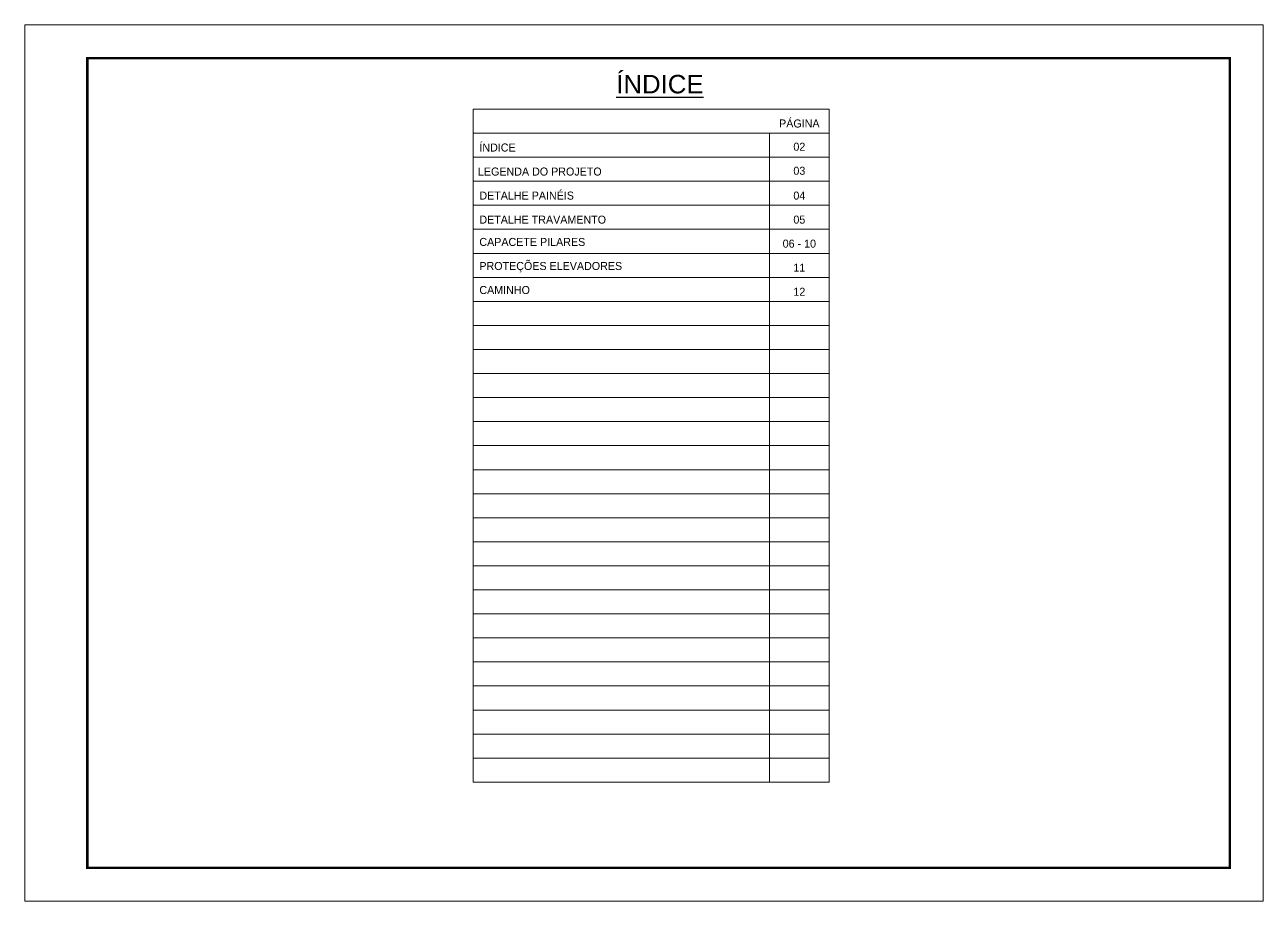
# Model space of a CAD drawing. Extents: x 2451 to 8691, y 515 to 3859.
# Drawn here: x 4036 to 5521, y 2809 to 3859 of the extents above; entities that cross this region are included whole.
import ezdxf
from ezdxf.enums import TextEntityAlignment as Align

# ---------------------------------------------------------------- set-up
doc = ezdxf.new("R2010")
doc.units = 0
doc.layers.add('CARIMBO', color=255, linetype='Continuous', lineweight=9)
doc.layers.add('Folhas', color=255, linetype='Continuous', lineweight=9)
doc.styles.add('ARIAL', font='arial.ttf')
doc.styles.add('Tecnologia', font='')
doc.styles.get('Tecnologia').set_extended_font_data('Forgotten Futurist')

msp = doc.modelspace()

# ---------------------------------------------------------------- linework, layer by layer
at = {"layer": 'CARIMBO'}
for p, q in [((4574.04, 3758.28), (5001.12, 3758.28)), ((4574.04, 3758.28), (5001.12, 3758.28)), ((4574.04, 3758.28), (4574.04, 2951.99)), ((5001.12, 3758.28), (5001.12, 2951.99)), ((4574.04, 3729.49), (5001.12, 3729.49)), ((4574.04, 3729.49), (5001.12, 3729.49)), ((4574.04, 3729.49), (5001.12, 3729.49)), ((4929.3, 3729.49), (4929.3, 2951.99)), ((4574.04, 3700.69), (5001.12, 3700.69)), ((4574.04, 3671.89), (5001.12, 3671.89)), ((4574.04, 3643.1), (5001.12, 3643.1)), ((4574.04, 3614.3), (5001.12, 3614.3)), ((4574.04, 3585.51), (5001.12, 3585.51)), ((4574.04, 3556.71), (5001.12, 3556.71)), ((4574.04, 3527.91), (5001.12, 3527.91)), ((4574.04, 3499.12), (5001.12, 3499.12)), ((4574.04, 3470.32), (5001.12, 3470.32)), ((4574.04, 3441.52), (5001.12, 3441.52)), ((4574.04, 3412.73), (5001.12, 3412.73)), ((4574.04, 3383.93), (5001.12, 3383.93)), ((4574.04, 3355.14), (5001.12, 3355.14)), ((4574.04, 3326.34), (5001.12, 3326.34)), ((4574.04, 3297.54), (5001.12, 3297.54)), ((4574.04, 3268.75), (5001.12, 3268.75)), ((4574.04, 3239.95), (5001.12, 3239.95)), ((4574.04, 3211.15), (5001.12, 3211.15)), ((4574.04, 3182.36), (5001.12, 3182.36)), ((4574.04, 3153.56), (5001.12, 3153.56)), ((4574.04, 3124.77), (5001.12, 3124.77)), ((4574.04, 3095.97), (5001.12, 3095.97)), ((4574.04, 3067.17), (5001.12, 3067.17)), ((4574.04, 3038.38), (5001.12, 3038.38)), ((4574.04, 3009.58), (5001.12, 3009.58)), ((4574.04, 2980.78), (5001.12, 2980.78)), ((4574.04, 2951.99), (5001.12, 2951.99))]:
    msp.add_line(p, q, dxfattribs=at)
at = {"layer": 'Folhas'}
msp.add_lwpolyline([(4036.45, 2809.33), (5521.45, 2809.33), (5521.45, 3859.33), (4036.45, 3859.33)], close=True, dxfattribs=at)
at = {"layer": 'Folhas', "color": 30, "const_width": 3}
msp.add_lwpolyline([(4111.45, 2849.33), (5481.45, 2849.33), (5481.45, 3819.33), (4111.45, 3819.33)], close=True, dxfattribs=at)

# ---------------------------------------------------------------- texts
at = {"color": 0, "linetype": 'Continuous', "ltscale": 5, "style": 'ARIAL'}
msp.add_text('%%UÍNDICE', height=22.118, dxfattribs=at).set_placement((4798.03, 3777.18), align=Align.CENTER)
at = {"layer": 'CARIMBO', "style": 'Tecnologia'}
for s, p in [('PÁGINA', (4965.21, 3736.29)), ('02', (4965.21, 3708.46)), ('03', (4965.21, 3679.67)), ('04', (4965.21, 3649.91)), ('05', (4965.21, 3621.11)), ('06 - 10', (4965.21, 3592.31)), ('11', (4965.21, 3563.52)), ('12', (4965.21, 3534.72))]:
    msp.add_text(s, height=9.599, dxfattribs=at).set_placement(p, align=Align.CENTER)
for s, height, p in [('ÍNDICE', 9.599, (4581.54, 3707.5)), ('LEGENDA DO PROJETO', 9.5987, (4579.83, 3678.7)), ('DETALHE PAINÉIS', 9.5987, (4581.54, 3649.91)), ('DETALHE TRAVAMENTO', 9.5987, (4581.54, 3621.11)), ('CAPACETE PILARES', 9.5987, (4581.54, 3594.37)), ('PROTEÇÕES ELEVADORES', 9.5987, (4581.54, 3565.57)), ('CAMINHO', 9.599, (4581.54, 3536.78))]:
    msp.add_text(s, height=height, dxfattribs=at).set_placement(p)

doc.saveas('drawing.dxf')
